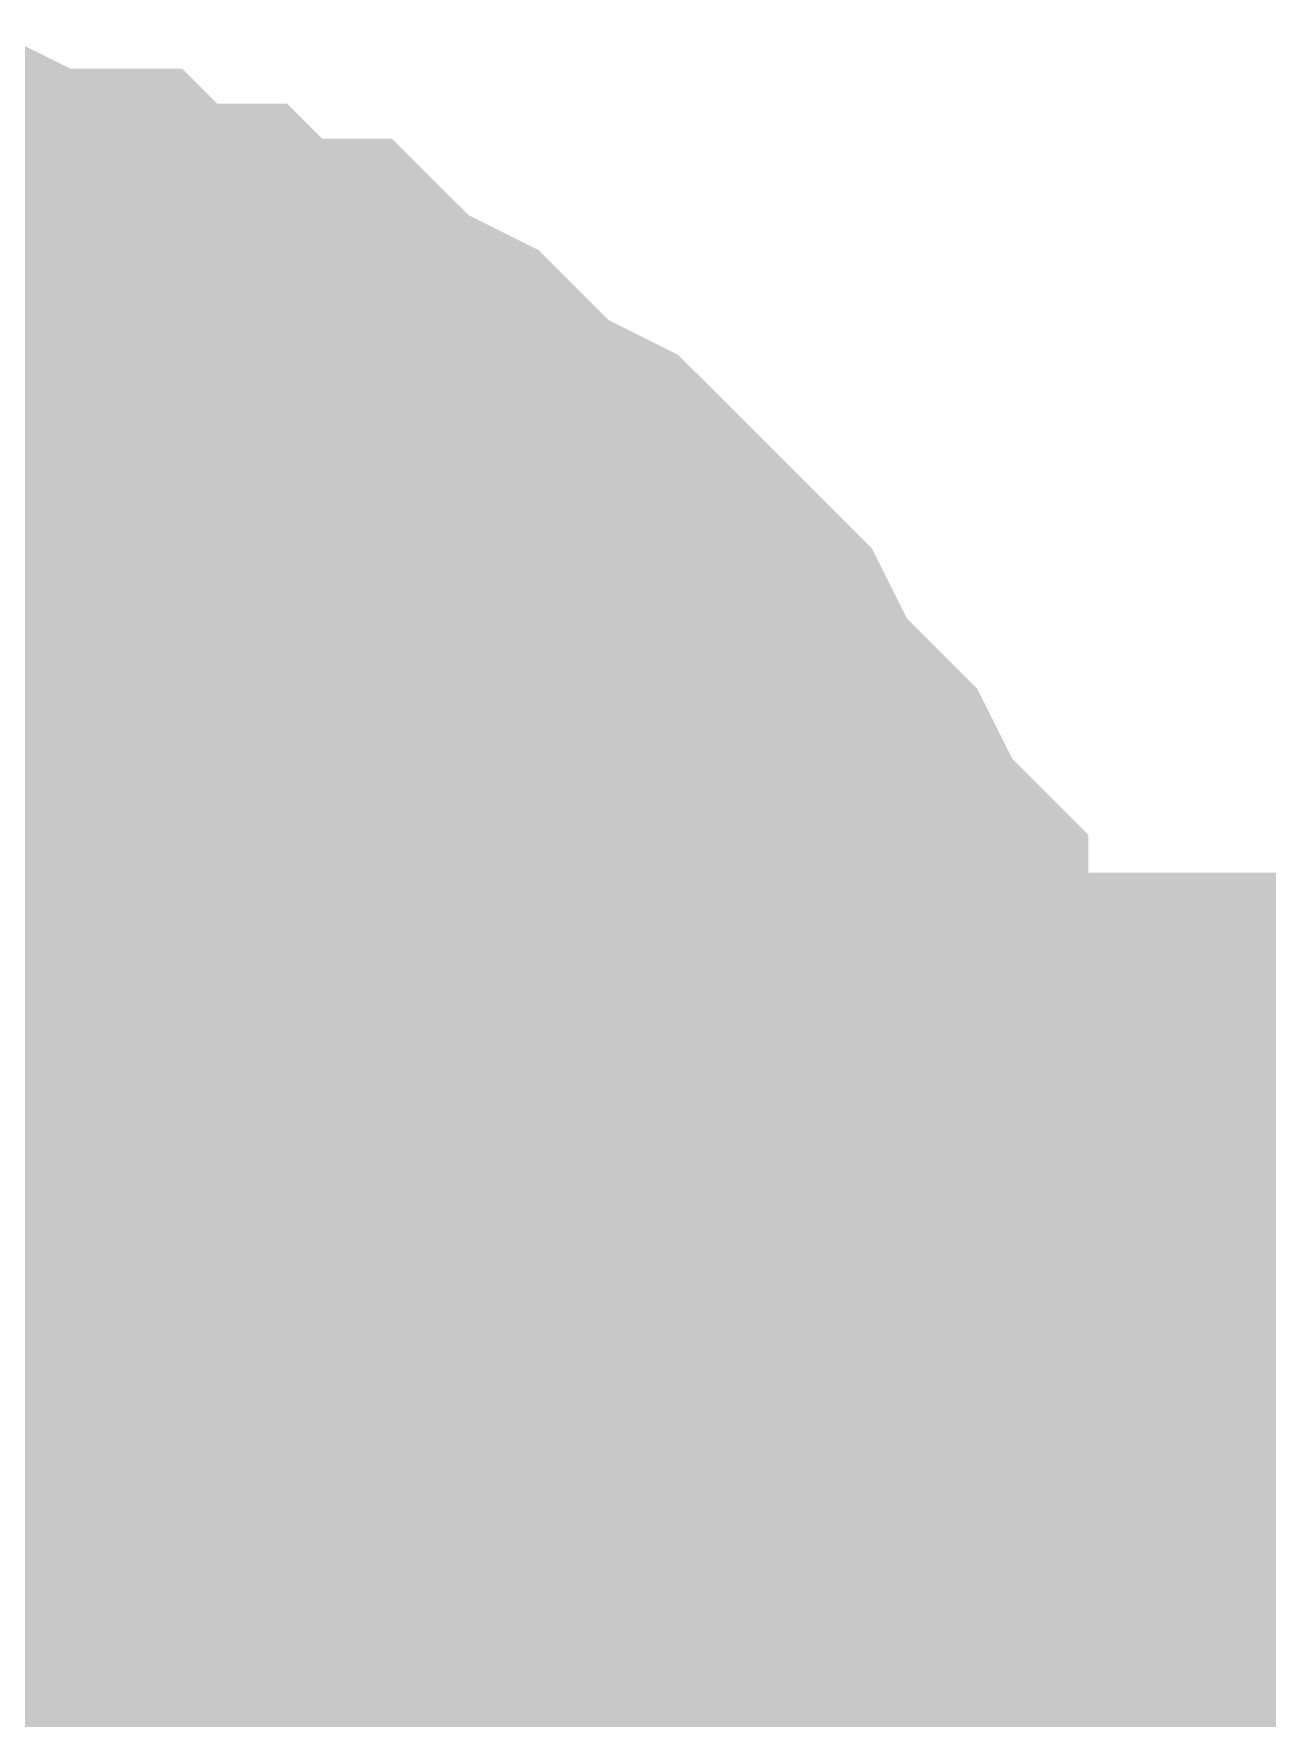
# Model space of a CAD drawing. Header units: inches. Extents: x 0 to 841, y 0 to 594.
# Drawn here: x 225.196 to 225.988, y 62.313 to 63.395 of the extents above; entities that cross this region are included whole.
import ezdxf

# ---------------------------------------------------------------- set-up
doc = ezdxf.new("R2010")
doc.units = ezdxf.units.IN
doc.layers.add('Sheet', color=255, linetype='Continuous')

msp = doc.modelspace()

# ---------------------------------------------------------------- linework, layer by layer
at = {"layer": 'Sheet'}
for points in [[(225.0272, 63.245, 0.2997, 0.2997, 0), (225.0722, 63.245, 0.2997, 0.2997, 0), (225.1171, 63.245, 0.2997, 0.2997, 0), (225.1395, 63.245, 0.2997, 0.2997, 0), (225.1844, 63.2225, 0.2997, 0.2997, 0), (225.2294, 63.2225, 0.2997, 0.2997, 0), (225.2518, 63.2001, 0.2997, 0.2997, 0), (225.2967, 63.2001, 0.2997, 0.2997, 0), (225.3192, 63.1776, 0.2997, 0.2997, 0), (225.3641, 63.1776, 0.2997, 0.2997, 0), (225.3866, 63.1552, 0.2997, 0.2997, 0), (225.4315, 63.1327, 0.2997, 0.2997, 0), (225.4539, 63.1103, 0.2997, 0.2997, 0), (225.4764, 63.0878, 0.2997, 0.2997, 0), (225.5213, 63.0653, 0.2997, 0.2997, 0), (225.5438, 63.0429, 0.2997, 0.2997, 0), (225.5662, 63.0204, 0.2997, 0.2997, 0), (225.5887, 62.998, 0.2997, 0.2997, 0), (225.6111, 62.9755, 0.2997, 0.2997, 0), (225.6336, 62.9306, 0.2997, 0.2997, 0), (225.6561, 62.9081, 0.2997, 0.2997, 0), (225.6785, 62.8857, 0.2997, 0.2997, 0), (225.701, 62.8407, 0.2997, 0.2997, 0), (225.7234, 62.8183, 0.2997, 0.2997, 0), (225.7234, 62.7734, 0.2997, 0.2997, 0), (225.7459, 62.7509, 0.2997, 0.2997, 0), (225.7459, 62.706, 0.2997, 0.2997, 0), (225.7683, 62.6835, 0.2997, 0.2997, 0), (225.7683, 62.6386, 0.2997, 0.2997, 0), (225.7908, 62.5937, 0.2997, 0.2997, 0), (225.7908, 62.5712, 0.2997, 0.2997, 0), (225.7908, 62.5263, 0.2997, 0.2997, 0), (225.7908, 62.4814, 0.2997, 0.2997, 0)], [(225.0272, 63.245, 0.2997, 0.2997, 0), (225.0722, 63.245, 0.2997, 0.2997, 0), (225.1171, 63.245, 0.2997, 0.2997, 0), (225.1395, 63.245, 0.2997, 0.2997, 0), (225.1844, 63.2225, 0.2997, 0.2997, 0), (225.2294, 63.2225, 0.2997, 0.2997, 0), (225.2518, 63.2001, 0.2997, 0.2997, 0), (225.2967, 63.2001, 0.2997, 0.2997, 0), (225.3192, 63.1776, 0.2997, 0.2997, 0), (225.3641, 63.1776, 0.2997, 0.2997, 0), (225.3866, 63.1552, 0.2997, 0.2997, 0), (225.4315, 63.1327, 0.2997, 0.2997, 0), (225.4539, 63.1103, 0.2997, 0.2997, 0), (225.4764, 63.0878, 0.2997, 0.2997, 0), (225.5213, 63.0653, 0.2997, 0.2997, 0), (225.5438, 63.0429, 0.2997, 0.2997, 0), (225.5662, 63.0204, 0.2997, 0.2997, 0), (225.5887, 62.998, 0.2997, 0.2997, 0), (225.6111, 62.9755, 0.2997, 0.2997, 0), (225.6336, 62.9306, 0.2997, 0.2997, 0), (225.6561, 62.9081, 0.2997, 0.2997, 0), (225.6785, 62.8857, 0.2997, 0.2997, 0), (225.701, 62.8407, 0.2997, 0.2997, 0), (225.7234, 62.8183, 0.2997, 0.2997, 0), (225.7234, 62.7734, 0.2997, 0.2997, 0), (225.7459, 62.7509, 0.2997, 0.2997, 0), (225.7459, 62.706, 0.2997, 0.2997, 0), (225.7683, 62.6835, 0.2997, 0.2997, 0), (225.7683, 62.6386, 0.2997, 0.2997, 0), (225.7908, 62.5937, 0.2997, 0.2997, 0), (225.7908, 62.5712, 0.2997, 0.2997, 0), (225.7908, 62.5263, 0.2997, 0.2997, 0), (225.7908, 62.4814, 0.2997, 0.2997, 0)], [(225.0272, 63.245, 0.2997, 0.2997, 0), (225.0722, 63.245, 0.2997, 0.2997, 0), (225.1171, 63.245, 0.2997, 0.2997, 0), (225.1395, 63.245, 0.2997, 0.2997, 0), (225.1844, 63.2225, 0.2997, 0.2997, 0), (225.2294, 63.2225, 0.2997, 0.2997, 0), (225.2518, 63.2001, 0.2997, 0.2997, 0), (225.2967, 63.2001, 0.2997, 0.2997, 0), (225.3192, 63.1776, 0.2997, 0.2997, 0), (225.3641, 63.1776, 0.2997, 0.2997, 0), (225.3866, 63.1552, 0.2997, 0.2997, 0), (225.4315, 63.1327, 0.2997, 0.2997, 0), (225.4539, 63.1103, 0.2997, 0.2997, 0), (225.4764, 63.0878, 0.2997, 0.2997, 0), (225.5213, 63.0653, 0.2997, 0.2997, 0), (225.5438, 63.0429, 0.2997, 0.2997, 0), (225.5662, 63.0204, 0.2997, 0.2997, 0), (225.5887, 62.998, 0.2997, 0.2997, 0), (225.6111, 62.9755, 0.2997, 0.2997, 0), (225.6336, 62.9306, 0.2997, 0.2997, 0), (225.6561, 62.9081, 0.2997, 0.2997, 0), (225.6785, 62.8857, 0.2997, 0.2997, 0), (225.701, 62.8407, 0.2997, 0.2997, 0), (225.7234, 62.8183, 0.2997, 0.2997, 0), (225.7234, 62.7734, 0.2997, 0.2997, 0), (225.7459, 62.7509, 0.2997, 0.2997, 0), (225.7459, 62.706, 0.2997, 0.2997, 0), (225.7683, 62.6835, 0.2997, 0.2997, 0), (225.7683, 62.6386, 0.2997, 0.2997, 0), (225.7908, 62.5937, 0.2997, 0.2997, 0), (225.7908, 62.5712, 0.2997, 0.2997, 0), (225.7908, 62.5263, 0.2997, 0.2997, 0), (225.7908, 62.4814, 0.2997, 0.2997, 0)], [(225.1395, 63.245, 0.0991, 0.0991, 0), (225.1844, 63.2225, 0.0991, 0.0991, 0), (225.2294, 63.2225, 0.0991, 0.0991, 0), (225.2518, 63.2001, 0.0991, 0.0991, 0), (225.2967, 63.2001, 0.0991, 0.0991, 0), (225.3192, 63.1776, 0.0991, 0.0991, 0), (225.3641, 63.1776, 0.0991, 0.0991, 0), (225.3866, 63.1552, 0.0991, 0.0991, 0), (225.4315, 63.1327, 0.0991, 0.0991, 0), (225.4539, 63.1103, 0.0991, 0.0991, 0), (225.4764, 63.0878, 0.0991, 0.0991, 0), (225.5213, 63.0653, 0.0991, 0.0991, 0), (225.5438, 63.0429, 0.0991, 0.0991, 0), (225.5662, 63.0204, 0.0991, 0.0991, 0), (225.5887, 62.998, 0.0991, 0.0991, 0), (225.6111, 62.9755, 0.0991, 0.0991, 0), (225.6336, 62.9306, 0.0991, 0.0991, 0), (225.6561, 62.9081, 0.0991, 0.0991, 0), (225.6785, 62.8857, 0.0991, 0.0991, 0), (225.701, 62.8407, 0.0991, 0.0991, 0), (225.7234, 62.8183, 0.0991, 0.0991, 0), (225.7234, 62.7734, 0.0991, 0.0991, 0), (225.7459, 62.7509, 0.0991, 0.0991, 0), (225.7459, 62.706, 0.0991, 0.0991, 0), (225.7683, 62.6835, 0.0991, 0.0991, 0), (225.7683, 62.6386, 0.0991, 0.0991, 0), (225.7908, 62.5937, 0.0991, 0.0991, 0), (225.7908, 62.5712, 0.0991, 0.0991, 0), (225.7908, 62.5263, 0.0991, 0.0991, 0), (225.7908, 62.4814, 0.0991, 0.0991, 0)], [(225.1395, 63.245, 0.0991, 0.0991, 0), (225.1844, 63.2225, 0.0991, 0.0991, 0), (225.2294, 63.2225, 0.0991, 0.0991, 0), (225.2518, 63.2001, 0.0991, 0.0991, 0), (225.2967, 63.2001, 0.0991, 0.0991, 0), (225.3192, 63.1776, 0.0991, 0.0991, 0), (225.3641, 63.1776, 0.0991, 0.0991, 0), (225.3866, 63.1552, 0.0991, 0.0991, 0), (225.4315, 63.1327, 0.0991, 0.0991, 0), (225.4539, 63.1103, 0.0991, 0.0991, 0), (225.4764, 63.0878, 0.0991, 0.0991, 0), (225.5213, 63.0653, 0.0991, 0.0991, 0), (225.5438, 63.0429, 0.0991, 0.0991, 0), (225.5662, 63.0204, 0.0991, 0.0991, 0), (225.5887, 62.998, 0.0991, 0.0991, 0), (225.6111, 62.9755, 0.0991, 0.0991, 0), (225.6336, 62.9306, 0.0991, 0.0991, 0), (225.6561, 62.9081, 0.0991, 0.0991, 0), (225.6785, 62.8857, 0.0991, 0.0991, 0), (225.701, 62.8407, 0.0991, 0.0991, 0), (225.7234, 62.8183, 0.0991, 0.0991, 0), (225.7234, 62.7734, 0.0991, 0.0991, 0), (225.7459, 62.7509, 0.0991, 0.0991, 0), (225.7459, 62.706, 0.0991, 0.0991, 0), (225.7683, 62.6835, 0.0991, 0.0991, 0), (225.7683, 62.6386, 0.0991, 0.0991, 0), (225.7908, 62.5937, 0.0991, 0.0991, 0), (225.7908, 62.5712, 0.0991, 0.0991, 0), (225.7908, 62.5263, 0.0991, 0.0991, 0), (225.7908, 62.4814, 0.0991, 0.0991, 0)], [(225.1395, 63.245, 0.0991, 0.0991, 0), (225.1844, 63.2225, 0.0991, 0.0991, 0), (225.2294, 63.2225, 0.0991, 0.0991, 0), (225.2518, 63.2001, 0.0991, 0.0991, 0), (225.2967, 63.2001, 0.0991, 0.0991, 0), (225.3192, 63.1776, 0.0991, 0.0991, 0), (225.3641, 63.1776, 0.0991, 0.0991, 0), (225.3866, 63.1552, 0.0991, 0.0991, 0), (225.4315, 63.1327, 0.0991, 0.0991, 0), (225.4539, 63.1103, 0.0991, 0.0991, 0), (225.4764, 63.0878, 0.0991, 0.0991, 0), (225.5213, 63.0653, 0.0991, 0.0991, 0), (225.5438, 63.0429, 0.0991, 0.0991, 0), (225.5662, 63.0204, 0.0991, 0.0991, 0), (225.5887, 62.998, 0.0991, 0.0991, 0), (225.6111, 62.9755, 0.0991, 0.0991, 0), (225.6336, 62.9306, 0.0991, 0.0991, 0), (225.6561, 62.9081, 0.0991, 0.0991, 0), (225.6785, 62.8857, 0.0991, 0.0991, 0), (225.701, 62.8407, 0.0991, 0.0991, 0), (225.7234, 62.8183, 0.0991, 0.0991, 0), (225.7234, 62.7734, 0.0991, 0.0991, 0), (225.7459, 62.7509, 0.0991, 0.0991, 0), (225.7459, 62.706, 0.0991, 0.0991, 0), (225.7683, 62.6835, 0.0991, 0.0991, 0), (225.7683, 62.6386, 0.0991, 0.0991, 0), (225.7908, 62.5937, 0.0991, 0.0991, 0), (225.7908, 62.5712, 0.0991, 0.0991, 0), (225.7908, 62.5263, 0.0991, 0.0991, 0), (225.7908, 62.4814, 0.0991, 0.0991, 0)], [(225.0272, 62.998, 0.2997, 0.2997, 0), (225.0497, 62.998, 0.2997, 0.2997, 0), (225.0722, 62.998, 0.2997, 0.2997, 0), (225.0946, 62.998, 0.2997, 0.2997, 0), (225.1171, 62.998, 0.2997, 0.2997, 0), (225.1395, 62.9755, 0.2997, 0.2997, 0), (225.162, 62.9755, 0.2997, 0.2997, 0), (225.2069, 62.9755, 0.2997, 0.2997, 0), (225.2069, 62.953, 0.2997, 0.2997, 0), (225.2294, 62.953, 0.2997, 0.2997, 0), (225.2518, 62.9306, 0.2997, 0.2997, 0), (225.2743, 62.9306, 0.2997, 0.2997, 0), (225.2967, 62.9081, 0.2997, 0.2997, 0), (225.3192, 62.9081, 0.2997, 0.2997, 0), (225.3416, 62.8857, 0.2997, 0.2997, 0), (225.3641, 62.8632, 0.2997, 0.2997, 0), (225.3866, 62.8407, 0.2997, 0.2997, 0), (225.3866, 62.8407, 0.2997, 0.2997, 0), (225.409, 62.8183, 0.2997, 0.2997, 0), (225.4315, 62.7958, 0.2997, 0.2997, 0), (225.4315, 62.7734, 0.2997, 0.2997, 0), (225.4539, 62.7509, 0.2997, 0.2997, 0), (225.4539, 62.7284, 0.2997, 0.2997, 0), (225.4764, 62.706, 0.2997, 0.2997, 0), (225.4764, 62.6835, 0.2997, 0.2997, 0), (225.4989, 62.6611, 0.2997, 0.2997, 0), (225.4989, 62.6386, 0.2997, 0.2997, 0), (225.4989, 62.6162, 0.2997, 0.2997, 0), (225.5213, 62.5937, 0.2997, 0.2997, 0), (225.5213, 62.5712, 0.2997, 0.2997, 0), (225.5213, 62.5263, 0.2997, 0.2997, 0), (225.5213, 62.5039, 0.2997, 0.2997, 0), (225.5213, 62.4814, 0.2997, 0.2997, 0)], [(225.0272, 62.998, 0.2997, 0.2997, 0), (225.0497, 62.998, 0.2997, 0.2997, 0), (225.0722, 62.998, 0.2997, 0.2997, 0), (225.0946, 62.998, 0.2997, 0.2997, 0), (225.1171, 62.998, 0.2997, 0.2997, 0), (225.1395, 62.9755, 0.2997, 0.2997, 0), (225.162, 62.9755, 0.2997, 0.2997, 0), (225.2069, 62.9755, 0.2997, 0.2997, 0), (225.2069, 62.953, 0.2997, 0.2997, 0), (225.2294, 62.953, 0.2997, 0.2997, 0), (225.2518, 62.9306, 0.2997, 0.2997, 0), (225.2743, 62.9306, 0.2997, 0.2997, 0), (225.2967, 62.9081, 0.2997, 0.2997, 0), (225.3192, 62.9081, 0.2997, 0.2997, 0), (225.3416, 62.8857, 0.2997, 0.2997, 0), (225.3641, 62.8632, 0.2997, 0.2997, 0), (225.3866, 62.8407, 0.2997, 0.2997, 0), (225.3866, 62.8407, 0.2997, 0.2997, 0), (225.409, 62.8183, 0.2997, 0.2997, 0), (225.4315, 62.7958, 0.2997, 0.2997, 0), (225.4315, 62.7734, 0.2997, 0.2997, 0), (225.4539, 62.7509, 0.2997, 0.2997, 0), (225.4539, 62.7284, 0.2997, 0.2997, 0), (225.4764, 62.706, 0.2997, 0.2997, 0), (225.4764, 62.6835, 0.2997, 0.2997, 0), (225.4989, 62.6611, 0.2997, 0.2997, 0), (225.4989, 62.6386, 0.2997, 0.2997, 0), (225.4989, 62.6162, 0.2997, 0.2997, 0), (225.5213, 62.5937, 0.2997, 0.2997, 0), (225.5213, 62.5712, 0.2997, 0.2997, 0), (225.5213, 62.5263, 0.2997, 0.2997, 0), (225.5213, 62.5039, 0.2997, 0.2997, 0), (225.5213, 62.4814, 0.2997, 0.2997, 0)], [(225.0272, 62.998, 0.2997, 0.2997, 0), (225.0497, 62.998, 0.2997, 0.2997, 0), (225.0722, 62.998, 0.2997, 0.2997, 0), (225.0946, 62.998, 0.2997, 0.2997, 0), (225.1171, 62.998, 0.2997, 0.2997, 0), (225.1395, 62.9755, 0.2997, 0.2997, 0), (225.162, 62.9755, 0.2997, 0.2997, 0), (225.2069, 62.9755, 0.2997, 0.2997, 0), (225.2069, 62.953, 0.2997, 0.2997, 0), (225.2294, 62.953, 0.2997, 0.2997, 0), (225.2518, 62.9306, 0.2997, 0.2997, 0), (225.2743, 62.9306, 0.2997, 0.2997, 0), (225.2967, 62.9081, 0.2997, 0.2997, 0), (225.3192, 62.9081, 0.2997, 0.2997, 0), (225.3416, 62.8857, 0.2997, 0.2997, 0), (225.3641, 62.8632, 0.2997, 0.2997, 0), (225.3866, 62.8407, 0.2997, 0.2997, 0), (225.3866, 62.8407, 0.2997, 0.2997, 0), (225.409, 62.8183, 0.2997, 0.2997, 0), (225.4315, 62.7958, 0.2997, 0.2997, 0), (225.4315, 62.7734, 0.2997, 0.2997, 0), (225.4539, 62.7509, 0.2997, 0.2997, 0), (225.4539, 62.7284, 0.2997, 0.2997, 0), (225.4764, 62.706, 0.2997, 0.2997, 0), (225.4764, 62.6835, 0.2997, 0.2997, 0), (225.4989, 62.6611, 0.2997, 0.2997, 0), (225.4989, 62.6386, 0.2997, 0.2997, 0), (225.4989, 62.6162, 0.2997, 0.2997, 0), (225.5213, 62.5937, 0.2997, 0.2997, 0), (225.5213, 62.5712, 0.2997, 0.2997, 0), (225.5213, 62.5263, 0.2997, 0.2997, 0), (225.5213, 62.5039, 0.2997, 0.2997, 0), (225.5213, 62.4814, 0.2997, 0.2997, 0)], [(225.1395, 62.9755, 0.0991, 0.0991, 0), (225.162, 62.9755, 0.0991, 0.0991, 0), (225.2069, 62.9755, 0.0991, 0.0991, 0), (225.2069, 62.953, 0.0991, 0.0991, 0), (225.2294, 62.953, 0.0991, 0.0991, 0), (225.2518, 62.9306, 0.0991, 0.0991, 0), (225.2743, 62.9306, 0.0991, 0.0991, 0), (225.2967, 62.9081, 0.0991, 0.0991, 0), (225.3192, 62.9081, 0.0991, 0.0991, 0), (225.3416, 62.8857, 0.0991, 0.0991, 0), (225.3641, 62.8632, 0.0991, 0.0991, 0), (225.3866, 62.8407, 0.0991, 0.0991, 0), (225.3866, 62.8407, 0.0991, 0.0991, 0), (225.409, 62.8183, 0.0991, 0.0991, 0), (225.4315, 62.7958, 0.0991, 0.0991, 0), (225.4315, 62.7734, 0.0991, 0.0991, 0), (225.4539, 62.7509, 0.0991, 0.0991, 0), (225.4539, 62.7284, 0.0991, 0.0991, 0), (225.4764, 62.706, 0.0991, 0.0991, 0), (225.4764, 62.6835, 0.0991, 0.0991, 0), (225.4989, 62.6611, 0.0991, 0.0991, 0), (225.4989, 62.6386, 0.0991, 0.0991, 0), (225.4989, 62.6162, 0.0991, 0.0991, 0), (225.5213, 62.5937, 0.0991, 0.0991, 0), (225.5213, 62.5712, 0.0991, 0.0991, 0), (225.5213, 62.5263, 0.0991, 0.0991, 0), (225.5213, 62.5039, 0.0991, 0.0991, 0), (225.5213, 62.4814, 0.0991, 0.0991, 0)], [(225.1395, 62.9755, 0.0991, 0.0991, 0), (225.162, 62.9755, 0.0991, 0.0991, 0), (225.2069, 62.9755, 0.0991, 0.0991, 0), (225.2069, 62.953, 0.0991, 0.0991, 0), (225.2294, 62.953, 0.0991, 0.0991, 0), (225.2518, 62.9306, 0.0991, 0.0991, 0), (225.2743, 62.9306, 0.0991, 0.0991, 0), (225.2967, 62.9081, 0.0991, 0.0991, 0), (225.3192, 62.9081, 0.0991, 0.0991, 0), (225.3416, 62.8857, 0.0991, 0.0991, 0), (225.3641, 62.8632, 0.0991, 0.0991, 0), (225.3866, 62.8407, 0.0991, 0.0991, 0), (225.3866, 62.8407, 0.0991, 0.0991, 0), (225.409, 62.8183, 0.0991, 0.0991, 0), (225.4315, 62.7958, 0.0991, 0.0991, 0), (225.4315, 62.7734, 0.0991, 0.0991, 0), (225.4539, 62.7509, 0.0991, 0.0991, 0), (225.4539, 62.7284, 0.0991, 0.0991, 0), (225.4764, 62.706, 0.0991, 0.0991, 0), (225.4764, 62.6835, 0.0991, 0.0991, 0), (225.4989, 62.6611, 0.0991, 0.0991, 0), (225.4989, 62.6386, 0.0991, 0.0991, 0), (225.4989, 62.6162, 0.0991, 0.0991, 0), (225.5213, 62.5937, 0.0991, 0.0991, 0), (225.5213, 62.5712, 0.0991, 0.0991, 0), (225.5213, 62.5263, 0.0991, 0.0991, 0), (225.5213, 62.5039, 0.0991, 0.0991, 0), (225.5213, 62.4814, 0.0991, 0.0991, 0)], [(225.1395, 62.9755, 0.0991, 0.0991, 0), (225.162, 62.9755, 0.0991, 0.0991, 0), (225.2069, 62.9755, 0.0991, 0.0991, 0), (225.2069, 62.953, 0.0991, 0.0991, 0), (225.2294, 62.953, 0.0991, 0.0991, 0), (225.2518, 62.9306, 0.0991, 0.0991, 0), (225.2743, 62.9306, 0.0991, 0.0991, 0), (225.2967, 62.9081, 0.0991, 0.0991, 0), (225.3192, 62.9081, 0.0991, 0.0991, 0), (225.3416, 62.8857, 0.0991, 0.0991, 0), (225.3641, 62.8632, 0.0991, 0.0991, 0), (225.3866, 62.8407, 0.0991, 0.0991, 0), (225.3866, 62.8407, 0.0991, 0.0991, 0), (225.409, 62.8183, 0.0991, 0.0991, 0), (225.4315, 62.7958, 0.0991, 0.0991, 0), (225.4315, 62.7734, 0.0991, 0.0991, 0), (225.4539, 62.7509, 0.0991, 0.0991, 0), (225.4539, 62.7284, 0.0991, 0.0991, 0), (225.4764, 62.706, 0.0991, 0.0991, 0), (225.4764, 62.6835, 0.0991, 0.0991, 0), (225.4989, 62.6611, 0.0991, 0.0991, 0), (225.4989, 62.6386, 0.0991, 0.0991, 0), (225.4989, 62.6162, 0.0991, 0.0991, 0), (225.5213, 62.5937, 0.0991, 0.0991, 0), (225.5213, 62.5712, 0.0991, 0.0991, 0), (225.5213, 62.5263, 0.0991, 0.0991, 0), (225.5213, 62.5039, 0.0991, 0.0991, 0), (225.5213, 62.4814, 0.0991, 0.0991, 0)], [(225.0272, 62.4814, 0.7493, 0.7493, 0), (220.0191, 62.4814, 0.7493, 0.7493, 0)], [(225.0272, 62.4814, 0.7493, 0.7493, 0), (225.0272, 59.9884, 0.7493, 0.7493, 0)], [(225.0272, 62.4814, 0.7493, 0.7493, 0), (240.0291, 62.4814, 0.7493, 0.7493, 0)], [(225.5213, 62.4814, 0.2997, 0.2997, 0), (225.5213, 62.4589, 0.2997, 0.2997, 0), (225.5213, 62.4365, 0.2997, 0.2997, 0), (225.5213, 62.414, 0.2997, 0.2997, 0), (225.5213, 62.3916, 0.2997, 0.2997, 0), (225.4989, 62.3691, 0.2997, 0.2997, 0), (225.4989, 62.3466, 0.2997, 0.2997, 0), (225.4989, 62.3017, 0.2997, 0.2997, 0), (225.4764, 62.3017, 0.2997, 0.2997, 0), (225.4764, 62.2793, 0.2997, 0.2997, 0), (225.4539, 62.2568, 0.2997, 0.2997, 0), (225.4539, 62.2343, 0.2997, 0.2997, 0), (225.4315, 62.2119, 0.2997, 0.2997, 0), (225.4315, 62.1894, 0.2997, 0.2997, 0), (225.409, 62.167, 0.2997, 0.2997, 0), (225.3866, 62.1445, 0.2997, 0.2997, 0)], [(225.5213, 62.4814, 0.2997, 0.2997, 0), (225.5213, 62.4589, 0.2997, 0.2997, 0), (225.5213, 62.4365, 0.2997, 0.2997, 0), (225.5213, 62.414, 0.2997, 0.2997, 0), (225.5213, 62.3916, 0.2997, 0.2997, 0), (225.4989, 62.3691, 0.2997, 0.2997, 0), (225.4989, 62.3466, 0.2997, 0.2997, 0), (225.4989, 62.3017, 0.2997, 0.2997, 0), (225.4764, 62.3017, 0.2997, 0.2997, 0), (225.4764, 62.2793, 0.2997, 0.2997, 0), (225.4539, 62.2568, 0.2997, 0.2997, 0), (225.4539, 62.2343, 0.2997, 0.2997, 0), (225.4315, 62.2119, 0.2997, 0.2997, 0), (225.4315, 62.1894, 0.2997, 0.2997, 0), (225.409, 62.167, 0.2997, 0.2997, 0), (225.3866, 62.1445, 0.2997, 0.2997, 0)], [(225.5213, 62.4814, 0.2997, 0.2997, 0), (225.5213, 62.4589, 0.2997, 0.2997, 0), (225.5213, 62.4365, 0.2997, 0.2997, 0), (225.5213, 62.414, 0.2997, 0.2997, 0), (225.5213, 62.3916, 0.2997, 0.2997, 0), (225.4989, 62.3691, 0.2997, 0.2997, 0), (225.4989, 62.3466, 0.2997, 0.2997, 0), (225.4989, 62.3017, 0.2997, 0.2997, 0), (225.4764, 62.3017, 0.2997, 0.2997, 0), (225.4764, 62.2793, 0.2997, 0.2997, 0), (225.4539, 62.2568, 0.2997, 0.2997, 0), (225.4539, 62.2343, 0.2997, 0.2997, 0), (225.4315, 62.2119, 0.2997, 0.2997, 0), (225.4315, 62.1894, 0.2997, 0.2997, 0), (225.409, 62.167, 0.2997, 0.2997, 0), (225.3866, 62.1445, 0.2997, 0.2997, 0)], [(225.5213, 62.4814, 0.2997, 0.2997, 0), (225.5213, 62.4814, 0.2997, 0.2997, 0), (225.5213, 62.4814, 0.2997, 0.2997, 0), (225.5213, 62.4814, 0.2997, 0.2997, 0), (225.5213, 62.4814, 0.2997, 0.2997, 0), (225.5213, 62.4814, 0.2997, 0.2997, 0), (225.5213, 62.4814, 0.2997, 0.2997, 0), (225.5213, 62.4814, 0.2997, 0.2997, 0), (225.5213, 62.4814, 0.2997, 0.2997, 0), (225.5213, 62.4814, 0.2997, 0.2997, 0), (225.5213, 62.4814, 0.2997, 0.2997, 0), (225.5213, 62.4814, 0.2997, 0.2997, 0), (225.5213, 62.4814, 0.2997, 0.2997, 0), (225.5213, 62.4814, 0.2997, 0.2997, 0), (225.5213, 62.4814, 0.2997, 0.2997, 0), (225.5213, 62.4814, 0.2997, 0.2997, 0), (225.5213, 62.4814, 0.2997, 0.2997, 0), (225.5213, 62.4814, 0.2997, 0.2997, 0), (225.5213, 62.4814, 0.2997, 0.2997, 0), (225.5213, 62.4814, 0.2997, 0.2997, 0), (225.5213, 62.4814, 0.2997, 0.2997, 0), (225.5213, 62.4814, 0.2997, 0.2997, 0), (225.5213, 62.4814, 0.2997, 0.2997, 0), (225.5213, 62.4814, 0.2997, 0.2997, 0), (225.5213, 62.4814, 0.2997, 0.2997, 0), (225.5213, 62.4814, 0.2997, 0.2997, 0), (225.5213, 62.4814, 0.2997, 0.2997, 0), (225.5213, 62.4814, 0.2997, 0.2997, 0), (225.5213, 62.4814, 0.2997, 0.2997, 0), (225.5213, 62.4814, 0.2997, 0.2997, 0), (225.5213, 62.4814, 0.2997, 0.2997, 0), (225.5213, 62.4814, 0.2997, 0.2997, 0), (225.5213, 62.4814, 0.2997, 0.2997, 0)], [(225.5213, 62.4814, 0.2997, 0.2997, 0), (225.5213, 62.4814, 0.2997, 0.2997, 0)], [(225.5213, 62.4814, 0.2997, 0.2997, 0), (225.5213, 62.4814, 0.2997, 0.2997, 0), (225.5213, 62.4814, 0.2997, 0.2997, 0), (225.5213, 62.4814, 0.2997, 0.2997, 0), (225.5213, 62.4814, 0.2997, 0.2997, 0), (225.5213, 62.4814, 0.2997, 0.2997, 0), (225.5213, 62.4814, 0.2997, 0.2997, 0), (225.5213, 62.4814, 0.2997, 0.2997, 0), (225.5213, 62.4814, 0.2997, 0.2997, 0), (225.5213, 62.4814, 0.2997, 0.2997, 0), (225.5213, 62.4814, 0.2997, 0.2997, 0), (225.5213, 62.4814, 0.2997, 0.2997, 0), (225.5213, 62.4814, 0.2997, 0.2997, 0), (225.5213, 62.4814, 0.2997, 0.2997, 0), (225.5213, 62.4814, 0.2997, 0.2997, 0), (225.5213, 62.4814, 0.2997, 0.2997, 0), (225.5213, 62.4814, 0.2997, 0.2997, 0), (225.5213, 62.4814, 0.2997, 0.2997, 0), (225.5213, 62.4814, 0.2997, 0.2997, 0), (225.5213, 62.4814, 0.2997, 0.2997, 0), (225.5213, 62.4814, 0.2997, 0.2997, 0), (225.5213, 62.4814, 0.2997, 0.2997, 0), (225.5213, 62.4814, 0.2997, 0.2997, 0), (225.5213, 62.4814, 0.2997, 0.2997, 0), (225.5213, 62.4814, 0.2997, 0.2997, 0), (225.5213, 62.4814, 0.2997, 0.2997, 0), (225.5213, 62.4814, 0.2997, 0.2997, 0), (225.5213, 62.4814, 0.2997, 0.2997, 0), (225.5213, 62.4814, 0.2997, 0.2997, 0), (225.5213, 62.4814, 0.2997, 0.2997, 0), (225.5213, 62.4814, 0.2997, 0.2997, 0), (225.5213, 62.4814, 0.2997, 0.2997, 0), (225.5213, 62.4814, 0.2997, 0.2997, 0)], [(225.5213, 62.4814, 0.2997, 0.2997, 0), (225.5213, 62.4814, 0.2997, 0.2997, 0)], [(225.5213, 62.4814, 0.2997, 0.2997, 0), (225.5213, 62.4814, 0.2997, 0.2997, 0), (225.5213, 62.4814, 0.2997, 0.2997, 0), (225.5213, 62.4814, 0.2997, 0.2997, 0), (225.5213, 62.4814, 0.2997, 0.2997, 0), (225.5213, 62.4814, 0.2997, 0.2997, 0), (225.5213, 62.4814, 0.2997, 0.2997, 0), (225.5213, 62.4814, 0.2997, 0.2997, 0), (225.5213, 62.4814, 0.2997, 0.2997, 0), (225.5213, 62.4814, 0.2997, 0.2997, 0), (225.5213, 62.4814, 0.2997, 0.2997, 0), (225.5213, 62.4814, 0.2997, 0.2997, 0), (225.5213, 62.4814, 0.2997, 0.2997, 0), (225.5213, 62.4814, 0.2997, 0.2997, 0), (225.5213, 62.4814, 0.2997, 0.2997, 0), (225.5213, 62.4814, 0.2997, 0.2997, 0), (225.5213, 62.4814, 0.2997, 0.2997, 0), (225.5213, 62.4814, 0.2997, 0.2997, 0), (225.5213, 62.4814, 0.2997, 0.2997, 0), (225.5213, 62.4814, 0.2997, 0.2997, 0), (225.5213, 62.4814, 0.2997, 0.2997, 0), (225.5213, 62.4814, 0.2997, 0.2997, 0), (225.5213, 62.4814, 0.2997, 0.2997, 0), (225.5213, 62.4814, 0.2997, 0.2997, 0), (225.5213, 62.4814, 0.2997, 0.2997, 0), (225.5213, 62.4814, 0.2997, 0.2997, 0), (225.5213, 62.4814, 0.2997, 0.2997, 0), (225.5213, 62.4814, 0.2997, 0.2997, 0), (225.5213, 62.4814, 0.2997, 0.2997, 0), (225.5213, 62.4814, 0.2997, 0.2997, 0), (225.5213, 62.4814, 0.2997, 0.2997, 0), (225.5213, 62.4814, 0.2997, 0.2997, 0), (225.5213, 62.4814, 0.2997, 0.2997, 0)], [(225.5213, 62.4814, 0.2997, 0.2997, 0), (225.5213, 62.4814, 0.2997, 0.2997, 0)], [(225.7908, 62.4814, 0.2997, 0.2997, 0), (225.7908, 62.4365, 0.2997, 0.2997, 0), (225.7908, 62.414, 0.2997, 0.2997, 0), (225.7908, 62.3691, 0.2997, 0.2997, 0), (225.7683, 62.3242, 0.2997, 0.2997, 0), (225.7683, 62.3017, 0.2997, 0.2997, 0), (225.7459, 62.2568, 0.2997, 0.2997, 0), (225.7459, 62.2343, 0.2997, 0.2997, 0), (225.7234, 62.1894, 0.2997, 0.2997, 0), (225.7234, 62.167, 0.2997, 0.2997, 0), (225.701, 62.1221, 0.2997, 0.2997, 0)], [(225.7908, 62.4814, 0.2997, 0.2997, 0), (225.7908, 62.4365, 0.2997, 0.2997, 0), (225.7908, 62.414, 0.2997, 0.2997, 0), (225.7908, 62.3691, 0.2997, 0.2997, 0), (225.7683, 62.3242, 0.2997, 0.2997, 0), (225.7683, 62.3017, 0.2997, 0.2997, 0), (225.7459, 62.2568, 0.2997, 0.2997, 0), (225.7459, 62.2343, 0.2997, 0.2997, 0), (225.7234, 62.1894, 0.2997, 0.2997, 0), (225.7234, 62.167, 0.2997, 0.2997, 0), (225.701, 62.1221, 0.2997, 0.2997, 0)], [(225.7908, 62.4814, 0.2997, 0.2997, 0), (225.7908, 62.4365, 0.2997, 0.2997, 0), (225.7908, 62.414, 0.2997, 0.2997, 0), (225.7908, 62.3691, 0.2997, 0.2997, 0), (225.7683, 62.3242, 0.2997, 0.2997, 0), (225.7683, 62.3017, 0.2997, 0.2997, 0), (225.7459, 62.2568, 0.2997, 0.2997, 0), (225.7459, 62.2343, 0.2997, 0.2997, 0), (225.7234, 62.1894, 0.2997, 0.2997, 0), (225.7234, 62.167, 0.2997, 0.2997, 0), (225.701, 62.1221, 0.2997, 0.2997, 0)], [(225.7908, 62.4814, 0.2997, 0.2997, 0), (225.7908, 62.4814, 0.2997, 0.2997, 0), (225.7908, 62.4814, 0.2997, 0.2997, 0), (225.7908, 62.4814, 0.2997, 0.2997, 0), (225.7908, 62.4814, 0.2997, 0.2997, 0), (225.7908, 62.4814, 0.2997, 0.2997, 0), (225.7908, 62.4814, 0.2997, 0.2997, 0), (225.7908, 62.4814, 0.2997, 0.2997, 0), (225.7908, 62.4814, 0.2997, 0.2997, 0), (225.7908, 62.4814, 0.2997, 0.2997, 0), (225.7908, 62.4814, 0.2997, 0.2997, 0), (225.7908, 62.4814, 0.2997, 0.2997, 0), (225.7908, 62.4814, 0.2997, 0.2997, 0), (225.7908, 62.4814, 0.2997, 0.2997, 0), (225.7908, 62.4814, 0.2997, 0.2997, 0), (225.7908, 62.4814, 0.2997, 0.2997, 0), (225.7908, 62.4814, 0.2997, 0.2997, 0), (225.7908, 62.4814, 0.2997, 0.2997, 0), (225.7908, 62.4814, 0.2997, 0.2997, 0), (225.7908, 62.4814, 0.2997, 0.2997, 0), (225.7908, 62.4814, 0.2997, 0.2997, 0), (225.7908, 62.4814, 0.2997, 0.2997, 0), (225.7908, 62.4814, 0.2997, 0.2997, 0), (225.7908, 62.4814, 0.2997, 0.2997, 0), (225.7908, 62.4814, 0.2997, 0.2997, 0), (225.7908, 62.4814, 0.2997, 0.2997, 0), (225.7908, 62.4814, 0.2997, 0.2997, 0), (225.7908, 62.4814, 0.2997, 0.2997, 0), (225.7908, 62.4814, 0.2997, 0.2997, 0), (225.7908, 62.4814, 0.2997, 0.2997, 0), (225.7908, 62.4814, 0.2997, 0.2997, 0), (225.7908, 62.4814, 0.2997, 0.2997, 0), (225.7908, 62.4814, 0.2997, 0.2997, 0)], [(225.7908, 62.4814, 0.2997, 0.2997, 0), (225.7908, 62.4814, 0.2997, 0.2997, 0)], [(225.7908, 62.4814, 0.2997, 0.2997, 0), (225.7908, 62.4814, 0.2997, 0.2997, 0), (225.7908, 62.4814, 0.2997, 0.2997, 0), (225.7908, 62.4814, 0.2997, 0.2997, 0), (225.7908, 62.4814, 0.2997, 0.2997, 0), (225.7908, 62.4814, 0.2997, 0.2997, 0), (225.7908, 62.4814, 0.2997, 0.2997, 0), (225.7908, 62.4814, 0.2997, 0.2997, 0), (225.7908, 62.4814, 0.2997, 0.2997, 0), (225.7908, 62.4814, 0.2997, 0.2997, 0), (225.7908, 62.4814, 0.2997, 0.2997, 0), (225.7908, 62.4814, 0.2997, 0.2997, 0), (225.7908, 62.4814, 0.2997, 0.2997, 0), (225.7908, 62.4814, 0.2997, 0.2997, 0), (225.7908, 62.4814, 0.2997, 0.2997, 0), (225.7908, 62.4814, 0.2997, 0.2997, 0), (225.7908, 62.4814, 0.2997, 0.2997, 0), (225.7908, 62.4814, 0.2997, 0.2997, 0), (225.7908, 62.4814, 0.2997, 0.2997, 0), (225.7908, 62.4814, 0.2997, 0.2997, 0), (225.7908, 62.4814, 0.2997, 0.2997, 0), (225.7908, 62.4814, 0.2997, 0.2997, 0), (225.7908, 62.4814, 0.2997, 0.2997, 0), (225.7908, 62.4814, 0.2997, 0.2997, 0), (225.7908, 62.4814, 0.2997, 0.2997, 0), (225.7908, 62.4814, 0.2997, 0.2997, 0), (225.7908, 62.4814, 0.2997, 0.2997, 0), (225.7908, 62.4814, 0.2997, 0.2997, 0), (225.7908, 62.4814, 0.2997, 0.2997, 0), (225.7908, 62.4814, 0.2997, 0.2997, 0), (225.7908, 62.4814, 0.2997, 0.2997, 0), (225.7908, 62.4814, 0.2997, 0.2997, 0), (225.7908, 62.4814, 0.2997, 0.2997, 0)], [(225.7908, 62.4814, 0.2997, 0.2997, 0), (225.7908, 62.4814, 0.2997, 0.2997, 0)], [(225.7908, 62.4814, 0.2997, 0.2997, 0), (225.7908, 62.4814, 0.2997, 0.2997, 0), (225.7908, 62.4814, 0.2997, 0.2997, 0), (225.7908, 62.4814, 0.2997, 0.2997, 0), (225.7908, 62.4814, 0.2997, 0.2997, 0), (225.7908, 62.4814, 0.2997, 0.2997, 0), (225.7908, 62.4814, 0.2997, 0.2997, 0), (225.7908, 62.4814, 0.2997, 0.2997, 0), (225.7908, 62.4814, 0.2997, 0.2997, 0), (225.7908, 62.4814, 0.2997, 0.2997, 0), (225.7908, 62.4814, 0.2997, 0.2997, 0), (225.7908, 62.4814, 0.2997, 0.2997, 0), (225.7908, 62.4814, 0.2997, 0.2997, 0), (225.7908, 62.4814, 0.2997, 0.2997, 0), (225.7908, 62.4814, 0.2997, 0.2997, 0), (225.7908, 62.4814, 0.2997, 0.2997, 0), (225.7908, 62.4814, 0.2997, 0.2997, 0), (225.7908, 62.4814, 0.2997, 0.2997, 0), (225.7908, 62.4814, 0.2997, 0.2997, 0), (225.7908, 62.4814, 0.2997, 0.2997, 0), (225.7908, 62.4814, 0.2997, 0.2997, 0), (225.7908, 62.4814, 0.2997, 0.2997, 0), (225.7908, 62.4814, 0.2997, 0.2997, 0), (225.7908, 62.4814, 0.2997, 0.2997, 0), (225.7908, 62.4814, 0.2997, 0.2997, 0), (225.7908, 62.4814, 0.2997, 0.2997, 0), (225.7908, 62.4814, 0.2997, 0.2997, 0), (225.7908, 62.4814, 0.2997, 0.2997, 0), (225.7908, 62.4814, 0.2997, 0.2997, 0), (225.7908, 62.4814, 0.2997, 0.2997, 0), (225.7908, 62.4814, 0.2997, 0.2997, 0), (225.7908, 62.4814, 0.2997, 0.2997, 0), (225.7908, 62.4814, 0.2997, 0.2997, 0)], [(225.7908, 62.4814, 0.2997, 0.2997, 0), (225.7908, 62.4814, 0.2997, 0.2997, 0)], [(225.5213, 62.4814, 0.0991, 0.0991, 0), (225.5213, 62.4589, 0.0991, 0.0991, 0), (225.5213, 62.4365, 0.0991, 0.0991, 0), (225.5213, 62.414, 0.0991, 0.0991, 0), (225.5213, 62.3916, 0.0991, 0.0991, 0), (225.4989, 62.3691, 0.0991, 0.0991, 0), (225.4989, 62.3466, 0.0991, 0.0991, 0), (225.4989, 62.3017, 0.0991, 0.0991, 0), (225.4764, 62.3017, 0.0991, 0.0991, 0), (225.4764, 62.2793, 0.0991, 0.0991, 0), (225.4539, 62.2568, 0.0991, 0.0991, 0)], [(225.5213, 62.4814, 0.0991, 0.0991, 0), (225.5213, 62.4589, 0.0991, 0.0991, 0), (225.5213, 62.4365, 0.0991, 0.0991, 0), (225.5213, 62.414, 0.0991, 0.0991, 0), (225.5213, 62.3916, 0.0991, 0.0991, 0), (225.4989, 62.3691, 0.0991, 0.0991, 0), (225.4989, 62.3466, 0.0991, 0.0991, 0), (225.4989, 62.3017, 0.0991, 0.0991, 0), (225.4764, 62.3017, 0.0991, 0.0991, 0), (225.4764, 62.2793, 0.0991, 0.0991, 0), (225.4539, 62.2568, 0.0991, 0.0991, 0)], [(225.5213, 62.4814, 0.0991, 0.0991, 0), (225.5213, 62.4589, 0.0991, 0.0991, 0), (225.5213, 62.4365, 0.0991, 0.0991, 0), (225.5213, 62.414, 0.0991, 0.0991, 0), (225.5213, 62.3916, 0.0991, 0.0991, 0), (225.4989, 62.3691, 0.0991, 0.0991, 0), (225.4989, 62.3466, 0.0991, 0.0991, 0), (225.4989, 62.3017, 0.0991, 0.0991, 0), (225.4764, 62.3017, 0.0991, 0.0991, 0), (225.4764, 62.2793, 0.0991, 0.0991, 0), (225.4539, 62.2568, 0.0991, 0.0991, 0)], [(225.5213, 62.4814, 0.0991, 0.0991, 0), (225.5213, 62.4814, 0.0991, 0.0991, 0), (225.5213, 62.4814, 0.0991, 0.0991, 0), (225.5213, 62.4814, 0.0991, 0.0991, 0), (225.5213, 62.4814, 0.0991, 0.0991, 0), (225.5213, 62.4814, 0.0991, 0.0991, 0), (225.5213, 62.4814, 0.0991, 0.0991, 0), (225.5213, 62.4814, 0.0991, 0.0991, 0), (225.5213, 62.4814, 0.0991, 0.0991, 0), (225.5213, 62.4814, 0.0991, 0.0991, 0), (225.5213, 62.4814, 0.0991, 0.0991, 0), (225.5213, 62.4814, 0.0991, 0.0991, 0), (225.5213, 62.4814, 0.0991, 0.0991, 0), (225.5213, 62.4814, 0.0991, 0.0991, 0), (225.5213, 62.4814, 0.0991, 0.0991, 0), (225.5213, 62.4814, 0.0991, 0.0991, 0), (225.5213, 62.4814, 0.0991, 0.0991, 0), (225.5213, 62.4814, 0.0991, 0.0991, 0), (225.5213, 62.4814, 0.0991, 0.0991, 0), (225.5213, 62.4814, 0.0991, 0.0991, 0), (225.5213, 62.4814, 0.0991, 0.0991, 0), (225.5213, 62.4814, 0.0991, 0.0991, 0), (225.5213, 62.4814, 0.0991, 0.0991, 0), (225.5213, 62.4814, 0.0991, 0.0991, 0), (225.5213, 62.4814, 0.0991, 0.0991, 0), (225.5213, 62.4814, 0.0991, 0.0991, 0), (225.5213, 62.4814, 0.0991, 0.0991, 0), (225.5213, 62.4814, 0.0991, 0.0991, 0), (225.5213, 62.4814, 0.0991, 0.0991, 0), (225.5213, 62.4814, 0.0991, 0.0991, 0), (225.5213, 62.4814, 0.0991, 0.0991, 0), (225.5213, 62.4814, 0.0991, 0.0991, 0), (225.5213, 62.4814, 0.0991, 0.0991, 0)], [(225.5213, 62.4814, 0.0991, 0.0991, 0), (225.5213, 62.4814, 0.0991, 0.0991, 0)], [(225.5213, 62.4814, 0.0991, 0.0991, 0), (225.5213, 62.4814, 0.0991, 0.0991, 0), (225.5213, 62.4814, 0.0991, 0.0991, 0), (225.5213, 62.4814, 0.0991, 0.0991, 0), (225.5213, 62.4814, 0.0991, 0.0991, 0), (225.5213, 62.4814, 0.0991, 0.0991, 0), (225.5213, 62.4814, 0.0991, 0.0991, 0), (225.5213, 62.4814, 0.0991, 0.0991, 0), (225.5213, 62.4814, 0.0991, 0.0991, 0), (225.5213, 62.4814, 0.0991, 0.0991, 0), (225.5213, 62.4814, 0.0991, 0.0991, 0), (225.5213, 62.4814, 0.0991, 0.0991, 0), (225.5213, 62.4814, 0.0991, 0.0991, 0), (225.5213, 62.4814, 0.0991, 0.0991, 0), (225.5213, 62.4814, 0.0991, 0.0991, 0), (225.5213, 62.4814, 0.0991, 0.0991, 0), (225.5213, 62.4814, 0.0991, 0.0991, 0), (225.5213, 62.4814, 0.0991, 0.0991, 0), (225.5213, 62.4814, 0.0991, 0.0991, 0), (225.5213, 62.4814, 0.0991, 0.0991, 0), (225.5213, 62.4814, 0.0991, 0.0991, 0), (225.5213, 62.4814, 0.0991, 0.0991, 0), (225.5213, 62.4814, 0.0991, 0.0991, 0), (225.5213, 62.4814, 0.0991, 0.0991, 0), (225.5213, 62.4814, 0.0991, 0.0991, 0), (225.5213, 62.4814, 0.0991, 0.0991, 0), (225.5213, 62.4814, 0.0991, 0.0991, 0), (225.5213, 62.4814, 0.0991, 0.0991, 0), (225.5213, 62.4814, 0.0991, 0.0991, 0), (225.5213, 62.4814, 0.0991, 0.0991, 0), (225.5213, 62.4814, 0.0991, 0.0991, 0), (225.5213, 62.4814, 0.0991, 0.0991, 0), (225.5213, 62.4814, 0.0991, 0.0991, 0)], [(225.5213, 62.4814, 0.0991, 0.0991, 0), (225.5213, 62.4814, 0.0991, 0.0991, 0)], [(225.5213, 62.4814, 0.0991, 0.0991, 0), (225.5213, 62.4814, 0.0991, 0.0991, 0), (225.5213, 62.4814, 0.0991, 0.0991, 0), (225.5213, 62.4814, 0.0991, 0.0991, 0), (225.5213, 62.4814, 0.0991, 0.0991, 0), (225.5213, 62.4814, 0.0991, 0.0991, 0), (225.5213, 62.4814, 0.0991, 0.0991, 0), (225.5213, 62.4814, 0.0991, 0.0991, 0), (225.5213, 62.4814, 0.0991, 0.0991, 0), (225.5213, 62.4814, 0.0991, 0.0991, 0), (225.5213, 62.4814, 0.0991, 0.0991, 0), (225.5213, 62.4814, 0.0991, 0.0991, 0), (225.5213, 62.4814, 0.0991, 0.0991, 0), (225.5213, 62.4814, 0.0991, 0.0991, 0), (225.5213, 62.4814, 0.0991, 0.0991, 0), (225.5213, 62.4814, 0.0991, 0.0991, 0), (225.5213, 62.4814, 0.0991, 0.0991, 0), (225.5213, 62.4814, 0.0991, 0.0991, 0), (225.5213, 62.4814, 0.0991, 0.0991, 0), (225.5213, 62.4814, 0.0991, 0.0991, 0), (225.5213, 62.4814, 0.0991, 0.0991, 0), (225.5213, 62.4814, 0.0991, 0.0991, 0), (225.5213, 62.4814, 0.0991, 0.0991, 0), (225.5213, 62.4814, 0.0991, 0.0991, 0), (225.5213, 62.4814, 0.0991, 0.0991, 0), (225.5213, 62.4814, 0.0991, 0.0991, 0), (225.5213, 62.4814, 0.0991, 0.0991, 0), (225.5213, 62.4814, 0.0991, 0.0991, 0), (225.5213, 62.4814, 0.0991, 0.0991, 0), (225.5213, 62.4814, 0.0991, 0.0991, 0), (225.5213, 62.4814, 0.0991, 0.0991, 0), (225.5213, 62.4814, 0.0991, 0.0991, 0), (225.5213, 62.4814, 0.0991, 0.0991, 0)], [(225.5213, 62.4814, 0.0991, 0.0991, 0), (225.5213, 62.4814, 0.0991, 0.0991, 0)], [(225.7908, 62.4814, 0.0991, 0.0991, 0), (225.7908, 62.4365, 0.0991, 0.0991, 0), (225.7908, 62.414, 0.0991, 0.0991, 0), (225.7908, 62.3691, 0.0991, 0.0991, 0), (225.7683, 62.3242, 0.0991, 0.0991, 0), (225.7683, 62.3017, 0.0991, 0.0991, 0), (225.7459, 62.2568, 0.0991, 0.0991, 0)], [(225.7908, 62.4814, 0.0991, 0.0991, 0), (225.7908, 62.4365, 0.0991, 0.0991, 0), (225.7908, 62.414, 0.0991, 0.0991, 0), (225.7908, 62.3691, 0.0991, 0.0991, 0), (225.7683, 62.3242, 0.0991, 0.0991, 0), (225.7683, 62.3017, 0.0991, 0.0991, 0), (225.7459, 62.2568, 0.0991, 0.0991, 0)], [(225.7908, 62.4814, 0.0991, 0.0991, 0), (225.7908, 62.4365, 0.0991, 0.0991, 0), (225.7908, 62.414, 0.0991, 0.0991, 0), (225.7908, 62.3691, 0.0991, 0.0991, 0), (225.7683, 62.3242, 0.0991, 0.0991, 0), (225.7683, 62.3017, 0.0991, 0.0991, 0), (225.7459, 62.2568, 0.0991, 0.0991, 0)], [(225.7908, 62.4814, 0.0991, 0.0991, 0), (225.7908, 62.4814, 0.0991, 0.0991, 0), (225.7908, 62.4814, 0.0991, 0.0991, 0), (225.7908, 62.4814, 0.0991, 0.0991, 0), (225.7908, 62.4814, 0.0991, 0.0991, 0), (225.7908, 62.4814, 0.0991, 0.0991, 0), (225.7908, 62.4814, 0.0991, 0.0991, 0), (225.7908, 62.4814, 0.0991, 0.0991, 0), (225.7908, 62.4814, 0.0991, 0.0991, 0), (225.7908, 62.4814, 0.0991, 0.0991, 0), (225.7908, 62.4814, 0.0991, 0.0991, 0), (225.7908, 62.4814, 0.0991, 0.0991, 0), (225.7908, 62.4814, 0.0991, 0.0991, 0), (225.7908, 62.4814, 0.0991, 0.0991, 0), (225.7908, 62.4814, 0.0991, 0.0991, 0), (225.7908, 62.4814, 0.0991, 0.0991, 0), (225.7908, 62.4814, 0.0991, 0.0991, 0), (225.7908, 62.4814, 0.0991, 0.0991, 0), (225.7908, 62.4814, 0.0991, 0.0991, 0), (225.7908, 62.4814, 0.0991, 0.0991, 0), (225.7908, 62.4814, 0.0991, 0.0991, 0), (225.7908, 62.4814, 0.0991, 0.0991, 0), (225.7908, 62.4814, 0.0991, 0.0991, 0), (225.7908, 62.4814, 0.0991, 0.0991, 0), (225.7908, 62.4814, 0.0991, 0.0991, 0), (225.7908, 62.4814, 0.0991, 0.0991, 0), (225.7908, 62.4814, 0.0991, 0.0991, 0), (225.7908, 62.4814, 0.0991, 0.0991, 0), (225.7908, 62.4814, 0.0991, 0.0991, 0), (225.7908, 62.4814, 0.0991, 0.0991, 0), (225.7908, 62.4814, 0.0991, 0.0991, 0), (225.7908, 62.4814, 0.0991, 0.0991, 0), (225.7908, 62.4814, 0.0991, 0.0991, 0)], [(225.7908, 62.4814, 0.0991, 0.0991, 0), (225.7908, 62.4814, 0.0991, 0.0991, 0)], [(225.7908, 62.4814, 0.0991, 0.0991, 0), (225.7908, 62.4814, 0.0991, 0.0991, 0), (225.7908, 62.4814, 0.0991, 0.0991, 0), (225.7908, 62.4814, 0.0991, 0.0991, 0), (225.7908, 62.4814, 0.0991, 0.0991, 0), (225.7908, 62.4814, 0.0991, 0.0991, 0), (225.7908, 62.4814, 0.0991, 0.0991, 0), (225.7908, 62.4814, 0.0991, 0.0991, 0), (225.7908, 62.4814, 0.0991, 0.0991, 0), (225.7908, 62.4814, 0.0991, 0.0991, 0), (225.7908, 62.4814, 0.0991, 0.0991, 0), (225.7908, 62.4814, 0.0991, 0.0991, 0), (225.7908, 62.4814, 0.0991, 0.0991, 0), (225.7908, 62.4814, 0.0991, 0.0991, 0), (225.7908, 62.4814, 0.0991, 0.0991, 0), (225.7908, 62.4814, 0.0991, 0.0991, 0), (225.7908, 62.4814, 0.0991, 0.0991, 0), (225.7908, 62.4814, 0.0991, 0.0991, 0), (225.7908, 62.4814, 0.0991, 0.0991, 0), (225.7908, 62.4814, 0.0991, 0.0991, 0), (225.7908, 62.4814, 0.0991, 0.0991, 0), (225.7908, 62.4814, 0.0991, 0.0991, 0), (225.7908, 62.4814, 0.0991, 0.0991, 0), (225.7908, 62.4814, 0.0991, 0.0991, 0), (225.7908, 62.4814, 0.0991, 0.0991, 0), (225.7908, 62.4814, 0.0991, 0.0991, 0), (225.7908, 62.4814, 0.0991, 0.0991, 0), (225.7908, 62.4814, 0.0991, 0.0991, 0), (225.7908, 62.4814, 0.0991, 0.0991, 0), (225.7908, 62.4814, 0.0991, 0.0991, 0), (225.7908, 62.4814, 0.0991, 0.0991, 0), (225.7908, 62.4814, 0.0991, 0.0991, 0), (225.7908, 62.4814, 0.0991, 0.0991, 0)], [(225.7908, 62.4814, 0.0991, 0.0991, 0), (225.7908, 62.4814, 0.0991, 0.0991, 0)], [(225.7908, 62.4814, 0.0991, 0.0991, 0), (225.7908, 62.4814, 0.0991, 0.0991, 0), (225.7908, 62.4814, 0.0991, 0.0991, 0), (225.7908, 62.4814, 0.0991, 0.0991, 0), (225.7908, 62.4814, 0.0991, 0.0991, 0), (225.7908, 62.4814, 0.0991, 0.0991, 0), (225.7908, 62.4814, 0.0991, 0.0991, 0), (225.7908, 62.4814, 0.0991, 0.0991, 0), (225.7908, 62.4814, 0.0991, 0.0991, 0), (225.7908, 62.4814, 0.0991, 0.0991, 0), (225.7908, 62.4814, 0.0991, 0.0991, 0), (225.7908, 62.4814, 0.0991, 0.0991, 0), (225.7908, 62.4814, 0.0991, 0.0991, 0), (225.7908, 62.4814, 0.0991, 0.0991, 0), (225.7908, 62.4814, 0.0991, 0.0991, 0), (225.7908, 62.4814, 0.0991, 0.0991, 0), (225.7908, 62.4814, 0.0991, 0.0991, 0), (225.7908, 62.4814, 0.0991, 0.0991, 0), (225.7908, 62.4814, 0.0991, 0.0991, 0), (225.7908, 62.4814, 0.0991, 0.0991, 0), (225.7908, 62.4814, 0.0991, 0.0991, 0), (225.7908, 62.4814, 0.0991, 0.0991, 0), (225.7908, 62.4814, 0.0991, 0.0991, 0), (225.7908, 62.4814, 0.0991, 0.0991, 0), (225.7908, 62.4814, 0.0991, 0.0991, 0), (225.7908, 62.4814, 0.0991, 0.0991, 0), (225.7908, 62.4814, 0.0991, 0.0991, 0), (225.7908, 62.4814, 0.0991, 0.0991, 0), (225.7908, 62.4814, 0.0991, 0.0991, 0), (225.7908, 62.4814, 0.0991, 0.0991, 0), (225.7908, 62.4814, 0.0991, 0.0991, 0), (225.7908, 62.4814, 0.0991, 0.0991, 0), (225.7908, 62.4814, 0.0991, 0.0991, 0)], [(225.7908, 62.4814, 0.0991, 0.0991, 0), (225.7908, 62.4814, 0.0991, 0.0991, 0)]]:
    msp.add_lwpolyline(points, format="xyseb", dxfattribs=at)
msp.add_lwpolyline([(224.746, 62.5, 0.508, 0.508, 1), (225.254, 62.5, 0.508, 0.508, 1)], format="xyseb", close=True, dxfattribs=at)

doc.saveas('drawing.dxf')
